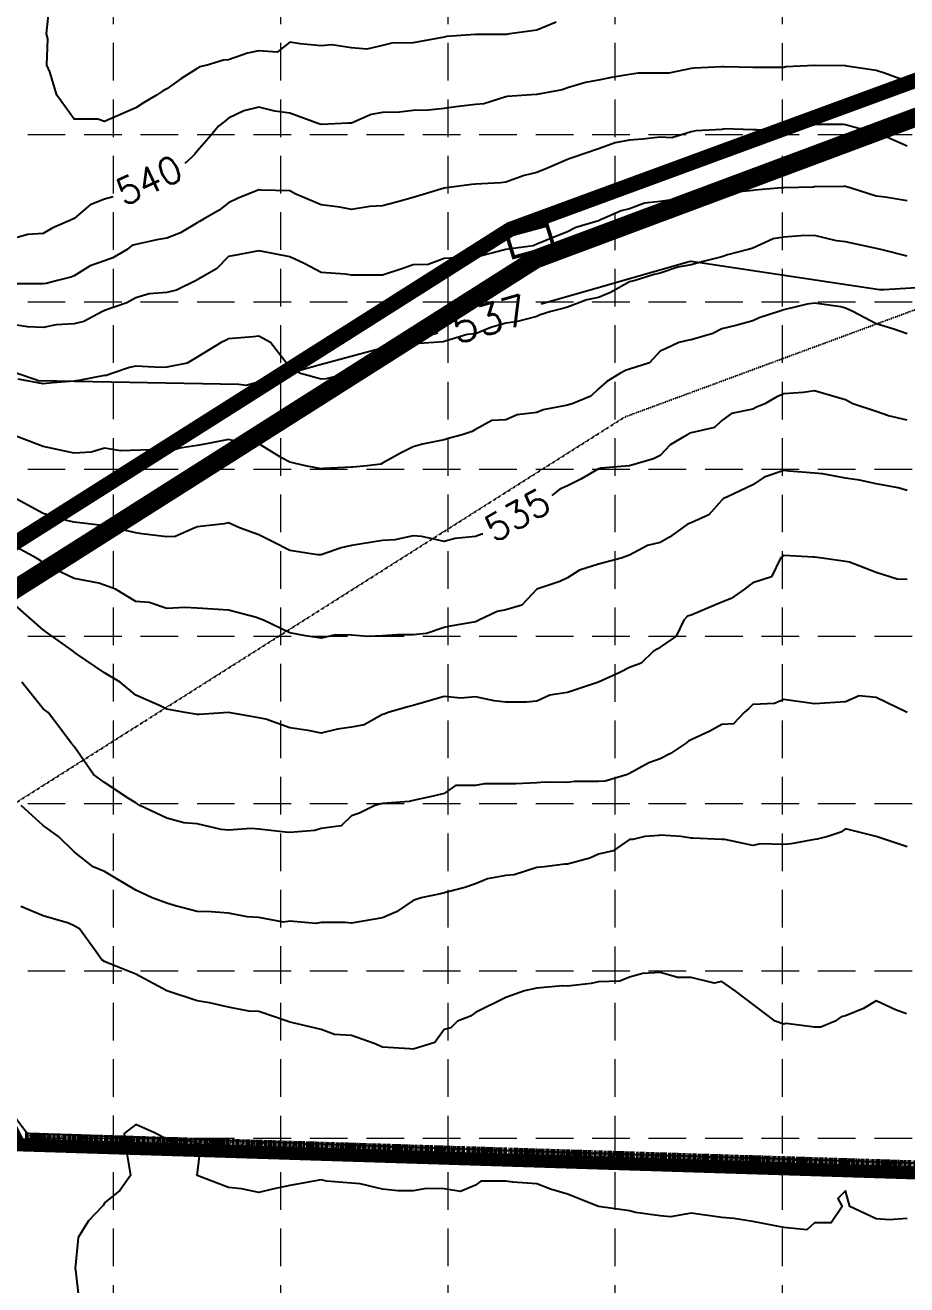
# Model space of a CAD drawing. Header units: inches. Extents: x 8135 to 11700, y -938 to 4760.
# Drawn here: x 9337 to 9806, y 1211 to 1881 of the extents above; entities that cross this region are included whole.
import ezdxf
from ezdxf.enums import TextEntityAlignment as Align

# ---------------------------------------------------------------- set-up
doc = ezdxf.new("R2010")
doc.units = ezdxf.units.IN
doc.header["$MEASUREMENT"] = 0
for name, pattern in [('DASHED', [0.75, 0.5, -0.25]), ('DASHED2', [0.375, 0.25, -0.125]), ('DOT2', [0.125, 0, -0.125]), ('HIDDEN', [0.375, 0.25, -0.125]), ('HIDDEN2', [0.1875, 0.125, -0.0625]), ('PHANTOM', [2.5, 1.25, -0.25, 0.25, -0.25, 0.25, -0.25])]:
    doc.linetypes.add(name, pattern=pattern)
for name, color, linetype in [('537-CONTOUR', 6, 'Continuous'), ('BNDY', 1, 'PHANTOM'), ('EC', 35, 'DASHED'), ('EXCAVATION-LIMITS-W&M', 3, 'DOT2'), ('FENCE', 8, 'FENCELINE3'), ('FINAL-REMEDIATION-2-27-07', 31, 'HIDDEN2'), ('GRID', 254, 'HIDDEN'), ('HATCH-1', 150, 'DASHED2'), ('LIMITS OF DISTURBANCE', 1, 'HIDDEN'), ('PH2-BNDY', 1, 'PHANTOM'), ('XCONC', 8, 'Continuous')]:
    doc.layers.add(name, color=color, linetype=linetype)
doc.styles.add('L80', font='simplex', dxfattribs={"height": 16})
doc.styles.get("Standard").update_dxf_attribs({"font": 'ARIAL.TTF'})
doc.styles.add('Style-simple', font='simple.shx')
doc.linetypes.add('FENCELINE3', pattern='A,0.8,-0.1,["X",Standard,S=0.1,R=0,X=-0.05,Y=-0.05],-0.1', length=1)

msp = doc.modelspace()

# ---------------------------------------------------------------- linework, layer by layer
at = {"layer": '537-CONTOUR', "elevation": 537, "flags": 128}
for points in [[(9611.73, 1732.46), (9690.81, 1755.25), (9691.41, 1755.17), (9791.48, 1740.13), (9793.79, 1740.2), (9825.91, 1742), (9881.33, 1744.92), (9885.18, 1745.16), (9965.02, 1745.39), (9976.2, 1745.34), (10072.83, 1749.28), (10074.19, 1749.35), (10102.34, 1760.05), (10187.48, 1792.06), (10191.28, 1794.9), (10233.57, 1823.81), (10283.93, 1857.86), (10288.4, 1862.07), (10356.49, 1927.77)], [(9309.45, 1703.68), (9343.54, 1692.06), (9344.25, 1691.74), (9450.99, 1689.75), (9454.87, 1689.28), (9494.29, 1700.27), (9556.69, 1717.09)]]:
    msp.add_lwpolyline(points, dxfattribs=at)
at = {"layer": 'BNDY', "lineweight": 200}
msp.add_line((9337.37, 1290.58), (10053.54, 1268.15), dxfattribs=at)
at = {"layer": 'EC', "color": 35, "linetype": 'Continuous'}
for p, q in [((9734.89, 1767.02, 537), (9724.17, 1762.03, 537)), ((9740.67, 1767.96, 537), (9734.89, 1767.02, 537)), ((9749.6, 1768.62, 537), (9740.67, 1767.96, 537)), ((9756.92, 1768.83, 537), (9749.6, 1768.62, 537)), ((9768.66, 1766.03, 537), (9756.92, 1768.83, 537)), ((9721.64, 1761.41, 537), (9710.6, 1758.48, 537)), ((9723.61, 1761.96, 537), (9721.64, 1761.41, 537)), ((9724.17, 1762.03, 537), (9723.61, 1761.96, 537)), ((9773.42, 1765.48, 537), (9768.66, 1766.03, 537)), ((9788.97, 1762.11, 537), (9773.42, 1765.48, 537)), ((9789.67, 1761.91, 537), (9788.97, 1762.11, 537)), ((9792.21, 1761.41, 537), (9789.67, 1761.91, 537)), ((9806.17, 1757.85, 537), (9792.21, 1761.41, 537)), ((9697.7, 1755.04, 537), (9691.42, 1753.16, 537)), ((9707.67, 1757.46, 537), (9697.7, 1755.04, 537)), ((9710.6, 1758.48, 537), (9707.67, 1757.46, 537)), ((9671.75, 1748.14, 537), (9661.63, 1744.91, 537)), ((9674.92, 1748.82, 537), (9671.75, 1748.14, 537)), ((9684.31, 1752.03, 537), (9674.92, 1748.82, 537)), ((9691.42, 1753.16, 537), (9684.31, 1752.03, 537)), ((9658.67, 1744.12, 537), (9648.52, 1738.56, 537)), ((9659.23, 1744.34, 537), (9658.67, 1744.12, 537)), ((9661.63, 1744.91, 537), (9659.23, 1744.34, 537)), ((9635.99, 1734.6, 537), (9625.67, 1730.82, 537)), ((9642.17, 1735.94, 537), (9635.99, 1734.6, 537)), ((9648.52, 1738.56, 537), (9642.17, 1735.94, 537)), ((9616.81, 1728.41, 537), (9611.19, 1726.62, 537)), ((9623.9, 1730.21, 537), (9616.81, 1728.41, 537)), ((9625.67, 1730.82, 537), (9623.9, 1730.21, 537)), ((9592.92, 1722.28, 537), (9584.98, 1719.98, 537)), ((9598.42, 1722.91, 537), (9592.92, 1722.28, 537)), ((9609.42, 1725.75, 537), (9598.42, 1722.91, 537)), ((9611.19, 1726.62, 537), (9609.42, 1725.75, 537)), ((9445.42, 1713.85, 537), (9444.2, 1713.13, 537)), ((9458.6, 1715.03, 537), (9445.42, 1713.85, 537)), ((9461.67, 1715.41, 537), (9458.6, 1715.03, 537)), ((9467.75, 1711.91, 537), (9461.67, 1715.41, 537)), ((9572.31, 1716.28, 537), (9560.17, 1712.54, 537)), ((9576.67, 1716.55, 537), (9572.31, 1716.28, 537)), ((9584.98, 1719.98, 537), (9576.67, 1716.55, 537)), ((9441.54, 1711.91, 537), (9428.92, 1704.25, 537)), ((9444.2, 1713.13, 537), (9441.54, 1711.91, 537)), ((9478.17, 1698.71, 537), (9467.75, 1711.91, 537)), ((9531.66, 1707.61, 537), (9527.42, 1703.99, 537)), ((9543.67, 1710.99, 537), (9531.66, 1707.61, 537)), ((9544.38, 1711.21, 537), (9543.67, 1710.99, 537)), ((9554.67, 1711.91, 537), (9544.38, 1711.21, 537)), ((9559.73, 1712.36, 537), (9554.67, 1711.91, 537)), ((9560.17, 1712.54, 537), (9559.73, 1712.36, 537)), ((9423.51, 1700.91, 537), (9412.67, 1698.88, 537)), ((9428.92, 1704.25, 537), (9423.51, 1700.91, 537)), ((9521.92, 1700.91, 537), (9510.92, 1696.02, 537)), ((9527.42, 1703.99, 537), (9521.92, 1700.91, 537)), ((9379.67, 1694.39, 537), (9366.91, 1691.98, 537)), ((9380.71, 1694.41, 537), (9379.67, 1694.39, 537)), ((9383.48, 1695.41, 537), (9380.71, 1694.41, 537)), ((9392.94, 1698.65, 537), (9383.48, 1695.41, 537)), ((9396.17, 1699.34, 537), (9392.94, 1698.65, 537)), ((9409.37, 1698.71, 537), (9396.17, 1699.34, 537)), ((9412.67, 1698.88, 537), (9409.37, 1698.71, 537)), ((9483.67, 1695.41, 537), (9478.17, 1698.71, 537)), ((9494.67, 1692.5, 537), (9483.67, 1695.41, 537)), ((9508.6, 1695.41, 537), (9497.38, 1692.74, 537)), ((9510.42, 1695.93, 537), (9508.6, 1695.41, 537)), ((9510.92, 1696.02, 537), (9510.42, 1695.93, 537)), ((9346.92, 1689.96, 537), (9333.67, 1692.46, 537)), ((9351.91, 1690.58, 537), (9346.92, 1689.96, 537)), ((9363.42, 1691.49, 537), (9351.91, 1690.58, 537)), ((9366.91, 1691.98, 537), (9363.42, 1691.49, 537)), ((9497.38, 1692.74, 537), (9494.67, 1692.5, 537))]:
    msp.add_line(p, q, dxfattribs=at)
at = {"layer": 'EC', "color": 35, "linetype": 'Continuous', "flags": 128}
for points, elevation in [([(9619.58, 1882.1), (9609.42, 1877.94), (9594.99, 1875.91), (9593.2, 1875.63), (9592.92, 1875.6), (9576.98, 1875.6), (9576.67, 1875.54), (9561.55, 1874.54), (9560.17, 1874.22), (9543.67, 1871.26), (9532.3, 1870.96), (9527.42, 1869.72), (9518.96, 1867.87), (9510.92, 1868.62), (9500.38, 1870.11), (9494.67, 1869.6), (9483.5, 1870.59), (9478.17, 1871.57), (9471.28, 1866.31), (9461.67, 1866.97), (9455.51, 1865.67), (9445.42, 1862.2), (9442.87, 1861.97), (9434.08, 1859.41), (9430.01, 1858.36), (9428.92, 1857.51), (9420.08, 1852.12), (9412.67, 1846.69), (9410.47, 1845.54), (9407.17, 1843.41), (9400.3, 1839.29), (9396.17, 1836.64), (9379.67, 1829.45), (9376.06, 1830.58), (9363.42, 1830.58), (9354.31, 1843.41), (9350.59, 1855.85), (9348.94, 1859.41), (9349.51, 1873.32), (9348.78, 1875.91), (9350.1, 1889.24)], 541), ([(9806.17, 1850.73), (9794.13, 1855.09), (9789.67, 1856.45), (9774.13, 1858.71), (9773.42, 1858.89), (9757.19, 1859.15), (9756.92, 1859.16), (9741.64, 1858.45), (9740.67, 1858.16), (9725.47, 1858.16), (9724.17, 1858.1), (9708.71, 1858.41), (9707.67, 1858.37), (9693.12, 1857.74), (9691.42, 1857.51), (9679.45, 1855.02), (9663.14, 1855.02), (9658.67, 1854.32), (9648.97, 1852.82), (9642.17, 1851.41), (9635.24, 1850.13), (9625.67, 1847.2), (9622.81, 1846.23), (9609.42, 1843.78), (9609.09, 1843.74), (9603.92, 1843.41), (9593.63, 1842.71), (9592.92, 1842.49), (9581.17, 1838.85), (9576.67, 1838.42), (9566.36, 1837.22), (9560.17, 1836.34), (9551.75, 1835.34), (9543.67, 1835.16), (9536.35, 1834.35), (9527.42, 1834.17), (9521.27, 1833.06), (9510.92, 1828.52), (9509.3, 1828.56), (9494.67, 1827.78), (9493.41, 1828.18), (9478.17, 1833.75), (9470.16, 1834.92), (9461.67, 1836.95), (9453.69, 1835.02), (9445.42, 1831.14), (9443.16, 1829.17), (9440.1, 1826.91), (9435.11, 1820.72), (9428.92, 1813.58), (9427.5, 1811.86), (9425.92, 1810.41), (9422.35, 1807.04)], 540), ([(9806.17, 1816.22), (9795.72, 1820.86), (9789.67, 1823.13), (9775.92, 1826.91), (9773.42, 1827.7), (9772.58, 1827.76), (9756.92, 1827.76), (9756.33, 1827.51), (9753.97, 1826.91), (9742.96, 1824.59), (9740.67, 1824.16), (9726.12, 1824.97), (9724.17, 1824.93), (9709.05, 1825.54), (9707.67, 1825.22), (9693.8, 1824.5), (9691.42, 1823.91), (9681.06, 1820.77), (9674.92, 1821.04), (9665.5, 1819.98), (9658.67, 1819.54), (9651.01, 1818.07), (9642.17, 1814.84), (9629.21, 1810.41), (9626.5, 1809.59), (9625.67, 1809.23), (9615.11, 1804.64), (9609.42, 1802.35), (9602.7, 1800.63), (9592.92, 1797.21), (9590.16, 1796.72), (9576.67, 1796.11), (9574.65, 1795.93), (9560.17, 1793.91), (9543.67, 1788.96), (9534.75, 1786.47), (9527.42, 1784.65), (9520.67, 1784.16), (9510.92, 1782.62), (9504.63, 1783.8), (9494.67, 1785.2), (9481.32, 1790.77), (9478.17, 1792.51), (9462.75, 1792.83), (9461.67, 1793.04), (9450.57, 1788.69), (9445.42, 1786.13), (9440.51, 1782.33), (9432.22, 1777.41), (9430.1, 1776.27), (9428.92, 1775.48), (9420.01, 1770.18), (9412.67, 1767.38), (9407.39, 1766.54), (9396.17, 1763.95), (9394.03, 1763.49), (9391.59, 1761.41), (9384.05, 1757.03), (9379.67, 1755.37), (9371.98, 1752.73), (9363.42, 1747.43), (9361.68, 1746.66), (9354.69, 1744.91), (9348.57, 1743.26), (9346.92, 1743.2), (9332.36, 1743.2)], 539), ([(9806.17, 1787.19), (9794.44, 1789.14), (9789.67, 1789.7), (9776.47, 1793.91), (9773.42, 1794.9), (9772.39, 1794.94), (9756.92, 1794.61), (9756.35, 1794.49), (9740.67, 1794.2), (9740.38, 1794.2), (9737.37, 1793.91), (9725.19, 1792.89), (9724.17, 1792.69), (9710.19, 1791.39), (9707.67, 1791.11), (9696.84, 1788.41), (9691.42, 1788.15), (9681.02, 1787.82), (9674.92, 1786.96), (9666.55, 1785.92), (9658.67, 1783.03), (9654.2, 1781.88), (9644.01, 1777.41), (9642.68, 1776.92), (9642.17, 1776.65), (9630.17, 1773.05), (9625.67, 1770.74), (9618.85, 1768.13), (9609.42, 1764.15), (9607.4, 1763.37), (9592.92, 1761.41), (9580, 1758.04), (9576.67, 1757.5), (9560.17, 1756.63), (9551.61, 1753.48), (9543.67, 1753.16), (9537.61, 1751.07), (9527.42, 1747.82), (9524.57, 1747.77), (9510.92, 1747.77), (9507.52, 1748.36), (9494.67, 1749.21), (9485.67, 1753.91), (9478.17, 1757.57), (9462.62, 1760.47), (9461.67, 1760.59), (9448.54, 1758.25), (9445.42, 1757.6), (9439.16, 1751.18), (9428.92, 1745.24), (9428.71, 1745.13), (9428.25, 1744.91), (9417.79, 1739.71), (9412.67, 1738.59), (9403.28, 1737.8), (9396.17, 1735.67), (9391.46, 1733.12), (9379.67, 1728.99), (9379.32, 1728.77), (9378.59, 1728.41), (9368.65, 1723.1), (9363.42, 1721.81), (9353.93, 1721.4), (9346.92, 1720.02), (9338.66, 1720.3), (9330.67, 1721.57)], 538), ([(9384.25, 1789.35), (9384.24, 1789.34), (9379.67, 1788.09), (9372.01, 1785.19), (9363.42, 1777.84), (9363.05, 1777.79), (9362.67, 1777.41), (9351.8, 1772.68), (9346.92, 1769.94), (9338.8, 1769.41), (9330.67, 1767.03)], 540), ([(9806.17, 1716.62), (9799.1, 1718.98), (9789.67, 1721.81), (9777.29, 1728.41), (9773.42, 1730.29), (9771, 1730.84), (9756.92, 1732.95), (9753.04, 1732.36), (9740.67, 1729.3), (9740.03, 1729.06), (9737.92, 1728.41), (9727.54, 1725.04), (9724.17, 1723.56), (9715.17, 1720.91), (9707.67, 1719.24), (9702.95, 1716.71), (9691.42, 1713.45), (9690.05, 1713.29), (9684.82, 1711.91), (9678.12, 1708.72), (9674.92, 1707.41), (9669.27, 1701.15), (9658.67, 1697.77), (9656.84, 1697.24), (9653.52, 1695.41), (9646.5, 1691.22), (9642.17, 1687.41), (9638.05, 1683.41), (9628.21, 1679.41), (9626.23, 1678.85), (9625.67, 1678.62), (9612.67, 1676.11), (9609.42, 1674.7), (9598.85, 1673.49), (9592.92, 1670.85), (9585.38, 1670.57), (9576.67, 1665.66), (9574.97, 1664.62), (9569.6, 1662.91), (9562.17, 1660.91), (9560.17, 1660.27), (9548.62, 1657.96), (9543.67, 1656.45), (9536.98, 1653.2), (9527.42, 1647.91), (9526.53, 1647.3), (9519.17, 1646.41), (9511.56, 1645.78), (9510.92, 1645.68), (9496.06, 1645.01), (9494.67, 1644.88), (9486.42, 1646.41), (9478.17, 1648.41), (9474.05, 1650.54), (9461.67, 1658.2), (9448.5, 1659.79), (9445.42, 1660.4), (9433.72, 1658.11), (9428.92, 1657.29), (9419.6, 1655.88), (9412.67, 1653.65), (9404.19, 1654.9), (9388.16, 1654.42), (9379.67, 1655.84), (9372.45, 1653.74), (9363.42, 1653.2), (9346.92, 1656.76), (9330.67, 1662.91)], 536), ([(9806.17, 1670.77), (9796.17, 1672.91), (9789.67, 1675.36), (9777.25, 1679.41), (9773.42, 1681.47), (9770.28, 1682.46), (9756.92, 1686.34), (9750.89, 1685.35), (9740.67, 1684.74), (9736.89, 1683.08), (9730.59, 1679.41), (9726.04, 1677.55), (9724.17, 1676.52), (9712.83, 1674.25), (9707.67, 1670.57), (9703.76, 1666.88), (9691.42, 1664.04), (9690.52, 1663.81), (9689.27, 1662.91), (9680.16, 1657.67), (9674.92, 1651.91), (9671.31, 1650.08), (9658.67, 1646.41), (9643.33, 1645.26), (9642.17, 1644.91), (9632.66, 1639.43), (9625.67, 1635.73), (9621.53, 1634.12), (9617.29, 1630.65)], 535), ([(9806.17, 1633.4), (9801.4, 1634.69), (9789.67, 1636.93), (9780.89, 1638.83), (9773.42, 1639.89), (9761.17, 1642.17), (9756.92, 1642.6), (9743.38, 1643.66), (9740.67, 1644), (9730.17, 1640.41), (9724.17, 1636.41), (9710.77, 1629.91), (9708.59, 1628.99), (9707.67, 1628.26), (9700.71, 1620.48), (9691.42, 1616.1), (9689.47, 1615.37), (9686.8, 1613.41), (9679.87, 1608.61), (9674.92, 1605.63), (9668.21, 1604.02), (9658.67, 1599.01), (9654.17, 1597.41), (9642.17, 1594.19), (9632.09, 1590.99), (9625.67, 1586.91), (9621.61, 1585.04), (9609.42, 1580.91), (9601.44, 1572.39), (9592.92, 1569.91), (9588.36, 1569.04), (9578.48, 1564.41), (9577.37, 1563.71), (9576.67, 1563.61), (9563.27, 1561.32), (9560.17, 1560.5), (9550.79, 1557.29), (9543.67, 1556.69), (9535.03, 1556.69), (9527.42, 1556.16), (9519.53, 1555.8), (9510.92, 1556.49), (9502.3, 1556.67), (9494.67, 1554.92), (9486.42, 1556.16), (9478.17, 1557.73), (9464.15, 1564.41), (9461.67, 1565.28), (9460.32, 1565.79), (9445.42, 1569.8), (9428.92, 1570.81), (9422.36, 1571.08), (9412.67, 1570.64), (9403.32, 1573.76), (9396.17, 1574.41), (9385.45, 1580.91), (9379.67, 1583.09), (9376.51, 1584.12), (9363.42, 1586.54), (9352.66, 1591.67), (9346.92, 1595.09), (9343.41, 1597.41), (9330.67, 1604.34)], 534), ([(9580.61, 1610.17), (9580.05, 1610.09), (9576.67, 1608.9), (9565.93, 1607.83), (9560.17, 1606.14), (9548.29, 1608.93), (9543.67, 1609.26), (9533.83, 1607.11), (9527.42, 1606.7), (9510.92, 1604.12), (9505.37, 1602.88), (9494.67, 1599.12), (9492.84, 1599.19), (9478.17, 1601.41), (9469.37, 1605.94), (9461.67, 1609.68), (9451.33, 1613.41), (9445.42, 1616.16), (9443.15, 1615.69), (9428.92, 1614.04), (9428.58, 1613.76), (9427.67, 1613.41), (9417.21, 1608.95), (9412.67, 1608.73), (9399.38, 1610.3), (9396.17, 1610.81), (9384.62, 1613.41), (9379.67, 1614.49), (9378.39, 1614.71), (9363.42, 1616.48), (9359.42, 1617.41), (9346.92, 1621.13), (9330.67, 1629.91)], 535), ([(9806.17, 1585.99), (9800.89, 1586.19), (9789.67, 1589.83), (9775.54, 1595.26), (9773.42, 1595.64), (9761.05, 1597.41), (9756.92, 1597.83), (9756.42, 1597.91), (9740.67, 1598.82), (9739.72, 1598.33), (9738.84, 1597.41), (9734.07, 1587.51), (9724.17, 1584.21), (9722.15, 1582.93), (9719.67, 1580.91), (9712.66, 1575.93), (9707.67, 1573.96), (9691.42, 1567.02), (9689.36, 1566.47), (9687.46, 1564.41), (9683.4, 1555.94), (9674.92, 1550.16), (9673.71, 1549.15), (9671.44, 1547.91), (9664.84, 1541.65), (9658.67, 1539.27), (9653.52, 1536.57), (9642.17, 1531.41), (9625.67, 1525.92), (9616.33, 1524.61), (9609.42, 1521.34), (9603.73, 1520.93), (9592.92, 1520.93), (9586.67, 1521.56), (9576.67, 1523.65), (9568.88, 1522.97), (9560.17, 1523.81), (9543.67, 1519.01), (9540.75, 1518.29), (9530.38, 1515.41), (9528.28, 1514.54), (9527.42, 1514.38), (9517.52, 1508.81), (9510.92, 1507.55), (9503.48, 1506.47), (9494.67, 1504.41), (9487.76, 1505.83), (9478.17, 1507.16), (9465.26, 1511.82), (9461.67, 1512.46), (9445.42, 1515.41), (9429.96, 1514.38), (9428.92, 1514.38), (9422.42, 1515.41), (9412.67, 1517.12), (9409.14, 1518.84), (9396.17, 1524.64), (9387.92, 1531.41), (9379.67, 1536.45), (9364.78, 1546.54), (9363.42, 1547.48), (9362.87, 1547.91), (9346.92, 1559.3), (9341.06, 1564.41), (9330.67, 1573.67)], 533), ([(9806.17, 1515.41), (9789.67, 1523.41), (9780.74, 1524.21), (9773.42, 1521.12), (9756.92, 1519.98), (9740.67, 1522.27), (9735.72, 1520.21), (9724.17, 1519.62), (9722, 1517.52), (9719.59, 1515.41), (9713.8, 1509.28), (9707.67, 1508.91), (9701.3, 1505.38), (9691.42, 1500.8), (9690.05, 1500.29), (9688.42, 1498.91), (9680.32, 1493.51), (9674.92, 1490.66), (9668.83, 1488.6), (9658.67, 1482.94), (9658.23, 1482.86), (9657.5, 1482.41), (9645.63, 1478.95), (9642.17, 1478.65), (9629.44, 1478.65), (9625.67, 1478.12), (9613.4, 1478.37), (9609.42, 1477.91), (9597.95, 1477.39), (9581.62, 1477.39), (9576.67, 1476.49), (9566.1, 1476.49), (9560.17, 1472.37), (9555.05, 1471.03), (9543.67, 1468.66), (9541.51, 1468.11), (9527.42, 1467.09), (9526.56, 1466.78), (9523.3, 1465.91), (9515.05, 1461.79), (9510.92, 1460.41), (9505.35, 1455.07), (9494.67, 1453.67), (9491.37, 1452.71), (9478.17, 1451.64), (9475.75, 1451.84), (9461.67, 1453.32), (9457.5, 1453.65), (9445.42, 1452.91), (9441.57, 1453.26), (9428.92, 1456.18), (9421.7, 1456.74), (9412.67, 1459.18), (9398.33, 1465.91), (9396.17, 1467.32), (9392.64, 1469.45), (9379.67, 1478.19), (9373.72, 1482.41), (9363.42, 1497.34), (9362.05, 1498.91), (9357.92, 1504.41), (9349.56, 1515.41), (9346.92, 1517.29), (9335.59, 1531.41)], 532), ([(9806.17, 1443.91), (9789.67, 1449.41), (9773.42, 1453.54), (9770.98, 1451.85), (9764, 1449.41), (9758.34, 1448.04), (9756.92, 1447.91), (9744.52, 1445.62), (9740.67, 1445.17), (9728.17, 1445.53), (9724.17, 1444.67), (9709.25, 1447.89), (9707.67, 1447.81), (9692.28, 1448.57), (9691.42, 1448.52), (9685.92, 1449.41), (9674.92, 1450.1), (9674.31, 1450.03), (9666.8, 1449.41), (9660.3, 1447.81), (9658.67, 1447.96), (9649.99, 1441.83), (9642.17, 1440.12), (9637.51, 1437.93), (9625.67, 1434.74), (9624.32, 1434.74), (9613.49, 1433.41), (9609.42, 1432.94), (9597.23, 1429.11), (9592.92, 1428.81), (9583.05, 1426.94), (9576.67, 1424.24), (9571.17, 1422.41), (9558.11, 1418.97), (9547.8, 1416.91), (9543.67, 1415.54), (9534.74, 1409.49), (9527.42, 1406.3), (9510.92, 1403.36), (9507.54, 1403.85), (9494.67, 1403.85), (9491.83, 1403.26), (9478.17, 1404.54), (9474.7, 1403.88), (9461.67, 1406.38), (9455.4, 1406.79), (9445.42, 1408.66), (9436.33, 1409.5), (9428.92, 1409.65), (9416.63, 1412.9), (9412.67, 1414.05), (9404.86, 1416.91), (9396.17, 1420.93), (9385.86, 1427.22), (9379.67, 1430.94), (9373.58, 1433.41), (9363.42, 1441.41), (9355.17, 1449.41), (9346.92, 1455.3), (9335.22, 1465.91)], 531), ([(9805.8, 1355.24), (9799.99, 1357.41), (9789.67, 1362.08), (9782.9, 1358.08), (9773.42, 1354.23), (9771.17, 1353.59), (9767.92, 1351.41), (9760.22, 1348.11), (9756.92, 1348.11), (9741.92, 1350.14), (9740.67, 1349.76), (9735.96, 1351.41), (9714.75, 1367.41), (9707.67, 1372.36), (9703.61, 1371.54), (9691.42, 1374.63), (9684.21, 1374.63), (9674.92, 1377.16), (9665.74, 1376.74), (9658.67, 1374.74), (9653.39, 1372.69), (9642.17, 1372.22), (9638.19, 1371.39), (9625.67, 1369.95), (9622.97, 1370.16), (9609.42, 1368.91), (9602.82, 1367.41), (9592.92, 1363.98), (9576.67, 1355.98), (9574.03, 1353.97), (9567.25, 1351.41), (9563.71, 1347.87), (9560.17, 1346.91), (9555.1, 1339.99), (9543.67, 1336.56), (9541.87, 1336.74), (9527.42, 1337.52), (9522.92, 1339.41), (9510.92, 1343.65), (9501.78, 1344.19), (9494.67, 1346.97), (9479, 1350.59), (9478.17, 1350.8), (9476.67, 1351.41), (9461.67, 1356.57), (9456.26, 1356.74), (9445.42, 1358.76), (9435.41, 1361.12), (9428.92, 1362.08), (9412.67, 1367.41), (9396.17, 1376.33), (9381.17, 1382.41), (9379.67, 1383.11), (9378.2, 1383.91), (9374.26, 1389.41), (9366.25, 1400.41), (9363.42, 1402.02), (9360.42, 1403.41), (9346.92, 1407.33), (9335.19, 1412.33)], 530), ([(9806.17, 1246.56), (9796.75, 1245.84), (9789.67, 1246.31), (9775.75, 1252.91), (9773.42, 1261.16), (9769.3, 1257.04), (9771.59, 1252.91), (9765.72, 1244.11), (9756.92, 1244.11), (9752.86, 1240.54), (9740.67, 1241.73), (9724.17, 1244.93), (9714.02, 1246.56), (9707.67, 1247.02), (9691.42, 1249.37), (9680.42, 1247.41), (9674.92, 1247.87), (9661.82, 1249.72), (9658.67, 1250.55), (9642.17, 1252.91), (9625.67, 1259.51), (9616.65, 1262.08), (9609.42, 1264.86), (9596.59, 1265.74), (9592.92, 1266.41), (9579.63, 1266.41), (9576.67, 1264.2), (9568.73, 1260.85), (9560.17, 1262.19), (9550.59, 1262.49), (9543.67, 1261.16), (9535.55, 1261.16), (9527.42, 1262.01), (9515.42, 1264.91), (9510.92, 1265.29), (9497.63, 1266.41), (9494.67, 1267.05), (9478.17, 1264.11), (9468.95, 1262.13), (9461.67, 1260.24), (9452.39, 1262.34), (9445.42, 1262.95), (9428.92, 1269.41), (9430.57, 1283.81), (9430.42, 1285.41), (9428.92, 1286.79), (9427.12, 1287.24), (9412.67, 1288.71), (9406.07, 1292.01), (9396.17, 1296.41), (9389.99, 1291.6), (9390.67, 1285.41), (9393.42, 1269.41), (9387.66, 1261.43), (9379.67, 1254.85), (9379.04, 1253.56), (9378.32, 1252.91), (9371.03, 1245.19), (9365.67, 1236.41), (9365.39, 1234.41), (9363.97, 1219.91), (9364.16, 1219.16), (9366.02, 1203.41)], 529)]:
    msp.add_lwpolyline(points, dxfattribs=dict(at, elevation=elevation))
at = {"layer": 'EXCAVATION-LIMITS-W&M', "flags": 128}
msp.add_lwpolyline([(9041.31, 1759.07), (9109.46, 1482.12, 0.512452), (9260.08, 1421.54), (9656.12, 1672.44), (9998.37, 1798.88), (10191.91, 1827.12), (10452.39, 1948.71), (11093.29, 2446.05), (11191.15, 2162.46), (9973.57, 1130.51), (9545.9, 1031.03), (8620.57, 1114.85, -0.363359), (8552.62, 1183.07), (8481.2, 2007.98), (8481.82, 2302.15), (8479.13, 2341.55), (8500.57, 2941.17), (8907.9, 3139.23), (8912, 3253.8), (9234.32, 3057.67), (9245.94, 3030.34), (9277.45, 2993.8), (9308.42, 2975.23), (9434.31, 2920.7), (9366.46, 2701.97), (9095.11, 2301.51), (9081.78, 2123.18), (9040.33, 1945)], format="xyb", close=True, dxfattribs=at)
at = {"layer": 'FENCE', "flags": 128}
msp.add_lwpolyline([(9679.29, 3226.33), (9761, 3224.79), (9818.44, 3223.69), (10012.55, 3218.33), (10154.01, 3214.82), (10261.62, 3212.29), (10368.66, 3209.36), (10471.01, 3206.88), (10598.59, 3203.59), (10744.68, 3199.94), (10901.33, 3195.55), (11057.34, 3191.51), (11134.86, 3189.48), (11193.58, 3188.13), (11191.63, 3087.6), (11187.78, 2938.03), (11183.32, 2782.9), (11179.67, 2632.64), (11176.35, 2481.35), (11172.32, 2331.79), (11169.93, 2229.99), (11167.42, 2158.01), (11088.9, 2120.49), (11000.75, 2077.53), (10916.04, 2036.97), (10842.62, 2001.4), (10751.6, 1957.09), (10746.36, 1954.4), (10673.13, 1919.45), (10649.56, 1907.96), (10597.63, 1882.22), (10511.41, 1785), (10416.41, 1678.35), (10320.83, 1570.05), (10207.67, 1442.35), (10110.13, 1332.4), (10053.54, 1268.15), (9904.71, 1273.08), (9747.26, 1277.92), (9589.98, 1282.67), (9441.5, 1287.98), (9338.47, 1291.6), (9306.7, 1333.68), (9250.93, 1408.83), (9228.33, 1442.39), (9210.05, 1440.71)], dxfattribs=at)
at = {"layer": 'FINAL-REMEDIATION-2-27-07', "const_width": 10}
msp.add_lwpolyline([(9664.05, 3201.67), (9642.16, 3187.9), (9609.8, 3162.65), (9591.13, 3074.11), (9589.45, 3014.77), (9585.16, 2999.07), (9581.03, 2923.96), (10590.7, 2259.38), (10403.21, 2032.29), (10164.01, 1920.1), (9973.41, 1892.32), (9608.73, 1756.27), (9208.5, 1502.51)], dxfattribs=at)
at = {"layer": 'GRID', "color": 252, "linetype": 'HIDDEN', "lineweight": 0, "ltscale": 80}
for p, q in [((9384.37, -488.85), (9384.37, 4667.09)), ((9473.26, -488.86), (9473.26, 4667.09)), ((9562.15, -488.87), (9562.15, 4667.09)), ((9651.05, -488.89), (9651.05, 4667.09)), ((9739.94, -488.9), (9739.94, 4667.09)), ((8228.76, 1822.52), (11606.69, 1822.52)), ((8228.76, 1733.63), (11606.69, 1733.63)), ((8228.76, 1644.74), (11606.69, 1644.74)), ((8228.76, 1555.84), (11606.69, 1555.84)), ((8228.76, 1466.95), (11606.69, 1466.95)), ((8228.76, 1378.06), (11606.69, 1378.06)), ((8228.76, 1289.17), (11606.69, 1289.17))]:
    msp.add_line(p, q, dxfattribs=at)
at = {"layer": 'HATCH-1', "const_width": 7, "flags": 128}
msp.add_lwpolyline([(8976.99, 897.4), (9106.18, 1253.25), (9095.98, 1522.63), (9209.43, 1497.18), (9223.43, 1506.06), (9334.24, 1285.67), (10055.73, 1263.07), (10599.21, 1874.26), (11272.32, 2202.46), (11325.1, 2121.43), (10859.84, 1503.25), (9972.63, 1124.54)], close=True, dxfattribs=at)
at = {"layer": 'LIMITS OF DISTURBANCE', "color": 1, "ltscale": 150, "const_width": 8}
msp.add_lwpolyline([(9733.71, 3335.71), (9577.44, 3177.33), (9556.1, 3077.45), (9547.93, 2909.69), (10565.29, 2253.35), (10396.24, 2047.49), (10167.26, 1946.1), (9993.6, 1918.45), (9595.21, 1772.09), (9209.48, 1527.83)], dxfattribs=at)
at = {"layer": 'PH2-BNDY'}
msp.add_line((9337.37, 1290.58), (9993.07, 1270.04), dxfattribs=at)
at = {"layer": 'XCONC', "const_width": 2}
msp.add_lwpolyline([(9593.57, 1768.6), (9614.78, 1774.34), (9618.29, 1763.02), (9597.06, 1757.23)], close=True, dxfattribs=at)

# ---------------------------------------------------------------- texts
at = {"layer": '537-CONTOUR', "insert": (9584.27, 1724.55, 537), "char_height": 16, "attachment_point": 5, "rotation": 16.10436, "style": 'L80'}
msp.add_mtext('{537}', dxfattribs=at)
at = {"layer": 'EC', "color": 35, "style": 'Style-simple'}
for s, rotation, p in [('540', 24.88756, (9403.28, 1798.17, 540)), ('535', 29.27949, (9598.95, 1620.29, 535))]:
    msp.add_text(s, height=14, rotation=rotation, dxfattribs=at).set_placement(p, align=Align.MIDDLE_CENTER)

doc.saveas('drawing.dxf')
